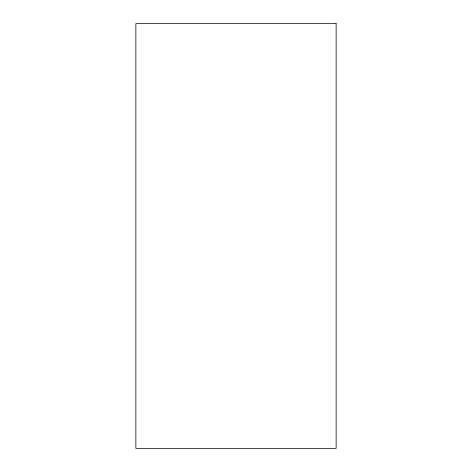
<?xml version="1.0" encoding="UTF-8"?>
<svg xmlns="http://www.w3.org/2000/svg" width="472" height="472" viewBox="0 0 472 472"><rect width="100%" height="100%" fill="white"/><g stroke="black" fill="none" stroke-linecap="round" stroke-linejoin="round"><path stroke-width="0.71" d="M336.129 23.6L135.871 23.6L135.871 448.4L336.129 448.4L336.129 23.6"/></g></svg>
